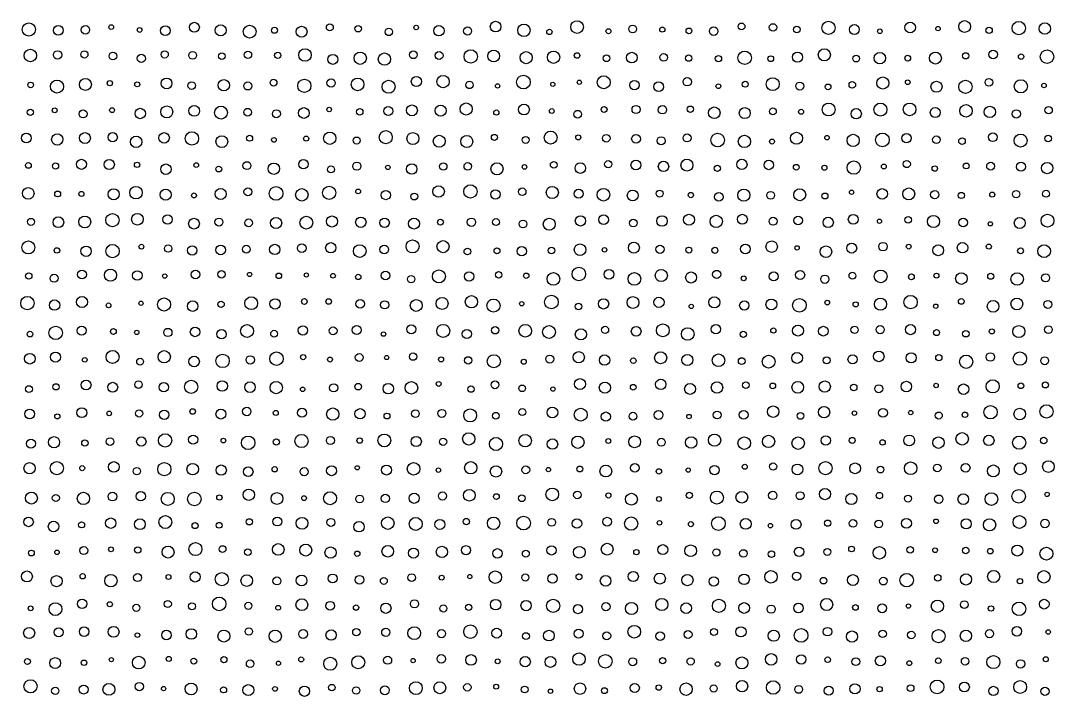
# Model space of a CAD drawing. Extents: x -295 to 305, y -195 to 205.
# Drawn here: x 5.4 to 80.6, y 55.5 to 104.6 of the extents above; entities that cross this region are included whole.
import ezdxf

# ---------------------------------------------------------------- set-up
doc = ezdxf.new("R2010")
doc.units = 0

msp = doc.modelspace()

# ---------------------------------------------------------------- linework, layer by layer
at = {"layer": 'VIA'}
for centre, radius in [((18.0514, 104.1381), 0.3629), ((39.9611, 104.188), 0.388), ((45.8877, 104.1537), 0.4607), ((64.1723, 104.1015), 0.482), ((70.1043, 104.1227), 0.3885), ((74.0687, 104.1935), 0.4288), ((78.008, 104.0796), 0.4892), ((6.0128, 103.9767), 0.4771), ((8.1566, 103.9156), 0.3572), ((10.125, 103.9589), 0.3077), ((12.004, 104.155), 0.172), ((14.0663, 103.9438), 0.1714), ((15.9407, 103.8966), 0.3485), ((19.9607, 103.9172), 0.4013), ((22.0675, 103.8275), 0.4668), ((23.8778, 103.9249), 0.2192), ((25.8475, 103.8181), 0.3942), ((27.9023, 104.1358), 0.2514), ((29.9611, 104.0374), 0.2379), ((32.1913, 103.8052), 0.2725), ((34.1806, 104.128), 0.1674), ((35.8393, 103.893), 0.3776), ((37.9191, 103.8703), 0.2924), ((42.0174, 103.9197), 0.4525), ((43.8696, 103.8009), 0.1953), ((48.1661, 103.8533), 0.1806), ((49.9217, 104.0164), 0.2816), ((52.0838, 103.972), 0.1862), ((54.019, 103.8786), 0.208), ((55.8186, 103.8626), 0.3126), ((57.844, 104.1987), 0.2496), ((60.1343, 104.1324), 0.2687), ((61.8699, 103.9814), 0.2433), ((66.0487, 103.9779), 0.3615), ((67.9007, 103.8531), 0.1669), ((72.1302, 104.0457), 0.1605), ((75.85, 103.9195), 0.2317), ((79.9047, 104.0473), 0.4155), ((6.1226, 102.0884), 0.4508), ((8.1007, 102.1318), 0.3069), ((10.0524, 102.1659), 0.2609), ((12.1244, 102.0501), 0.2767), ((15.8925, 102.1684), 0.2631), ((17.9224, 102.0981), 0.28), ((20.0435, 102.0415), 0.2429), ((21.9478, 102.1348), 0.2668), ((24.1168, 102.0971), 0.2271), ((26.0977, 102.1245), 0.45), ((30.113, 101.8872), 0.4447), ((31.8725, 101.827), 0.4482), ((33.9805, 102.142), 0.283), ((35.8464, 102.0892), 0.2871), ((38.1459, 102.0194), 0.4853), ((39.8149, 102.0493), 0.4246), ((42.1837, 101.9335), 0.4409), ((44.1714, 101.9588), 0.449), ((45.8851, 102.0908), 0.2027), ((49.8707, 101.9349), 0.387), ((58.0728, 101.9216), 0.4896), ((61.9152, 101.9678), 0.3742), ((63.8674, 102.1321), 0.4426), ((67.8979, 101.896), 0.4174), ((71.9423, 101.9023), 0.4348), ((74.1381, 102.0634), 0.2284), ((76.1441, 102.1625), 0.3075), ((80.0599, 102.0001), 0.4893), ((14.1956, 101.8772), 0.3021), ((28.1178, 101.8077), 0.3642), ((48.0213, 101.8863), 0.2456), ((52.1847, 101.944), 0.2771), ((53.9946, 101.8958), 0.2307), ((56.1661, 101.8609), 0.23), ((59.97, 101.8556), 0.2091), ((66.1806, 101.861), 0.2458), ((69.9326, 101.892), 0.2082), ((78.1742, 102.0028), 0.1992), ((6.1422, 99.9476), 0.2035), ((8.0595, 99.8268), 0.4751), ((10.1234, 99.9845), 0.4389), ((11.9006, 100.0749), 0.1956), ((13.8956, 99.9873), 0.1813), ((16.0271, 100.0549), 0.3954), ((17.8608, 99.8956), 0.2753), ((20.193, 99.9263), 0.4105), ((21.9347, 99.8738), 0.2957), ((23.8116, 100.111), 0.2468), ((26.0486, 99.8775), 0.4835), ((27.9963, 100.0843), 0.3037), ((29.9177, 99.9851), 0.4606), ((32.1764, 99.811), 0.4704), ((34.1981, 100.1916), 0.3689), ((36.1361, 100.1875), 0.4496), ((38.0608, 99.9448), 0.2697), ((40.1031, 99.8715), 0.1557), ((41.9823, 100.1514), 0.4971), ((44.1157, 99.9903), 0.1512), ((46.0447, 100.1429), 0.1546), ((47.8205, 100.1365), 0.4726), ((50.0578, 99.9334), 0.3405), ((51.8159, 99.8162), 0.3526), ((53.8937, 100.1777), 0.3055), ((56.1608, 99.8528), 0.1749), ((58.1148, 99.9945), 0.2144), ((60.1135, 100.0025), 0.4718), ((62.0816, 99.8652), 0.2929), ((64.139, 99.8016), 0.2087), ((65.9007, 99.949), 0.2404), ((68.1232, 100.0842), 0.4411), ((69.9318, 100.1419), 0.1662), ((72.022, 99.8107), 0.4022), ((74.1254, 99.807), 0.4817), ((75.832, 100.1354), 0.2787), ((78.158, 99.8449), 0.4801), ((79.8402, 99.9022), 0.1644), ((33.8716, 98.0918), 0.3953), ((35.9618, 98.0778), 0.4042), ((37.8152, 98.1956), 0.4442), ((42.0167, 98.1574), 0.3948), ((64.1821, 98.1592), 0.4707), ((67.9493, 98.1488), 0.4724), ((70.0664, 98.1659), 0.4649), ((74.1705, 98.0623), 0.4555), ((6.1248, 97.9549), 0.2284), ((7.8914, 98.0994), 0.1743), ((9.9564, 97.8398), 0.2943), ((12.0637, 98.1051), 0.1767), ((14.1133, 97.8677), 0.3785), ((16.0449, 97.9866), 0.4359), ((18.0376, 98.0575), 0.3926), ((19.987, 97.9319), 0.4717), ((21.9236, 97.9621), 0.2807), ((24.0128, 97.8456), 0.2902), ((26.0111, 97.9032), 0.3922), ((27.8531, 98.1555), 0.1637), ((30.077, 97.9865), 0.2346), ((32.1517, 98.0494), 0.3232), ((40.0122, 97.9375), 0.1861), ((44.042, 98.0469), 0.1751), ((45.9244, 97.8178), 0.2784), ((47.849, 98.1568), 0.2117), ((50.1746, 98.1565), 0.2965), ((52.0873, 98.1395), 0.3044), ((54.1178, 98.18), 0.2299), ((55.86, 97.9218), 0.4204), ((58.0819, 97.8962), 0.4005), ((60.1258, 98.0212), 0.2491), ((62.1746, 97.9913), 0.1838), ((66.1859, 97.8526), 0.3742), ((71.9345, 97.9368), 0.3635), ((75.9042, 97.981), 0.4158), ((77.828, 97.8428), 0.3032), ((80.1796, 98.1054), 0.2665), ((5.8303, 96.0845), 0.3519), ((8.0811, 95.9811), 0.4142), ((10.0912, 96.0806), 0.3977), ((12.1145, 96.1416), 0.3335), ((15.8518, 96.094), 0.3825), ((17.8733, 96.0538), 0.4888), ((20.0481, 95.8234), 0.4293), ((22.0691, 96.0676), 0.2166), ((26.1824, 96.0438), 0.1845), ((27.9006, 96.0633), 0.4474), ((31.9688, 96.1412), 0.4781), ((33.944, 96.0439), 0.4387), ((35.863, 95.8458), 0.4347), ((37.8608, 95.8314), 0.4379), ((39.8747, 96.1245), 0.2258), ((43.9624, 96.116), 0.4724), ((45.9742, 96.1296), 0.1837), ((48.0057, 96.0639), 0.2729), ((50.1706, 96.0212), 0.3173), ((53.8844, 96.0907), 0.2928), ((56.1082, 95.9349), 0.4972), ((58.0499, 95.8371), 0.4483), ((61.8431, 96.0622), 0.4364), ((64.0588, 96.1097), 0.162), ((65.9628, 95.9118), 0.4453), ((68.0876, 95.9496), 0.4992), ((69.8406, 96.0724), 0.3389), ((72.0138, 95.9608), 0.2726), ((76.114, 96.1365), 0.3137), ((78.14, 95.8994), 0.4729), ((80.1497, 96.0483), 0.2439), ((13.8161, 95.8054), 0.4185), ((23.837, 95.9473), 0.1701), ((29.853, 95.9016), 0.2546), ((42.1427, 95.9448), 0.2562), ((51.9993, 95.8815), 0.294), ((60.0627, 95.8242), 0.1795), ((73.8792, 95.8622), 0.2404), ((5.9795, 94.0916), 0.2073), ((7.9507, 94.0512), 0.2235), ((9.8353, 94.1692), 0.3662), ((11.8639, 94.1539), 0.3695), ((13.8832, 94.1321), 0.1933), ((15.982, 93.8159), 0.3829), ((18.1883, 94.1136), 0.1709), ((19.8263, 93.8246), 0.2119), ((21.8733, 94.0754), 0.2868), ((23.8291, 93.8524), 0.4137), ((25.9821, 94.1754), 0.3376), ((27.9851, 93.8013), 0.252), ((29.8633, 94.0397), 0.2976), ((32.1228, 93.9458), 0.1607), ((33.8595, 93.8296), 0.3785), ((36.1552, 94.0066), 0.2674), ((37.9354, 94.019), 0.2732), ((40.0589, 93.842), 0.4444), ((42.0559, 93.9816), 0.1665), ((44.1878, 94.1349), 0.2459), ((46.1218, 93.8982), 0.3843), ((48.1505, 94.1763), 0.2617), ((50.1615, 94.1169), 0.3582), ((52.168, 94.0206), 0.3767), ((53.8726, 94.1096), 0.4331), ((56.0854, 93.8782), 0.2236), ((57.8696, 94.1682), 0.3725), ((59.8248, 94.1213), 0.3429), ((61.8236, 93.955), 0.2073), ((63.8726, 93.922), 0.1837), ((66.007, 93.9285), 0.4832), ((68.1945, 94.0111), 0.1765), ((69.8599, 94.1909), 0.264), ((71.8988, 93.8646), 0.1987), ((74.1868, 94.0503), 0.2128), ((75.9608, 94.0361), 0.2882), ((78.1692, 93.9975), 0.3352), ((80.0693, 93.8939), 0.4119), ((5.9675, 92.0543), 0.4235), ((13.8025, 92.112), 0.4531), ((23.9884, 92.0514), 0.4991), ((27.8567, 92.0905), 0.4811), ((35.8115, 92.191), 0.4191), ((38.1248, 92.1939), 0.4861), ((44.0803, 92.122), 0.4412), ((8.1085, 92.015), 0.2136), ((9.8351, 92.015), 0.1824), ((12.1837, 91.9944), 0.404), ((15.9614, 91.9591), 0.4018), ((18.0237, 91.9058), 0.1802), ((19.9601, 92.014), 0.4008), ((21.9431, 92.166), 0.2865), ((25.8673, 91.9492), 0.4576), ((29.9609, 92.1966), 0.1746), ((31.9734, 91.9323), 0.3355), ((34.0438, 91.8261), 0.2497), ((39.9473, 91.9805), 0.3371), ((41.8933, 92.1791), 0.2733), ((45.9979, 92.0292), 0.3256), ((47.8035, 91.9543), 0.459), ((49.9291, 91.9052), 0.3934), ((51.8824, 92.0362), 0.2514), ((54.1619, 91.9322), 0.1909), ((56.1956, 91.8098), 0.3124), ((58.0148, 91.9221), 0.4433), ((59.9657, 91.9152), 0.284), ((62.0772, 91.9564), 0.4372), ((63.9096, 91.8641), 0.2173), ((65.8518, 92.1399), 0.1597), ((68.0775, 92.0183), 0.3828), ((70.0051, 92.0115), 0.4358), ((71.8955, 91.9664), 0.2991), ((73.825, 91.9021), 0.2243), ((76.0775, 91.9658), 0.1833), ((77.8183, 92), 0.2705), ((79.9903, 92.0286), 0.2528), ((6.1667, 89.9789), 0.2601), ((8.1599, 89.9544), 0.3909), ((10.0834, 89.9752), 0.4345), ((12.09, 90.1097), 0.482), ((13.9086, 90.1756), 0.4255), ((16.1, 90.1541), 0.3475), ((18.021, 89.852), 0.3917), ((19.833, 89.9658), 0.288), ((23.9923, 89.8991), 0.4087), ((26.1884, 89.923), 0.4658), ((28.0574, 90.0102), 0.4058), ((30.1573, 89.9545), 0.3801), ((31.8855, 89.917), 0.345), ((34.0212, 89.86), 0.4003), ((38.1981, 89.9583), 0.3038), ((39.9887, 89.967), 0.2546), ((43.8652, 89.8115), 0.4359), ((46.1308, 90.0556), 0.3769), ((47.8088, 90.1381), 0.3516), ((52.0608, 90.0472), 0.3792), ((54.0223, 90.1379), 0.3965), ((56.0035, 90.0168), 0.4504), ((57.9045, 90.1725), 0.3623), ((60.1394, 90.029), 0.289), ((61.9641, 90.0825), 0.3068), ((64.1486, 89.9467), 0.3749), ((65.9659, 90.1669), 0.3565), ((69.956, 90.1285), 0.2405), ((71.8108, 90.0062), 0.4425), ((73.9674, 89.9374), 0.3167), ((78.0787, 89.9053), 0.4016), ((80.0956, 90.0749), 0.4678), ((21.9923, 89.9105), 0.2819), ((35.9452, 89.9634), 0.2123), ((41.9544, 89.8281), 0.2827), ((49.9761, 89.8947), 0.2763), ((67.8768, 90.0273), 0.1539), ((75.9382, 89.8402), 0.1565), ((5.9755, 88.119), 0.4724), ((8.0541, 87.902), 0.1997), ((10.1723, 87.842), 0.3809), ((12.0999, 87.8539), 0.4857), ((14.1979, 88.176), 0.1747), ((16.1477, 88.0412), 0.2712), ((17.8979, 87.9044), 0.3425), ((19.9649, 87.9415), 0.3501), ((21.8333, 87.9947), 0.2838), ((23.8914, 87.9735), 0.3765), ((25.8562, 88.0753), 0.3145), ((27.971, 88.1005), 0.3735), ((30.0777, 87.8592), 0.4571), ((31.863, 87.9757), 0.3152), ((33.9176, 88.1945), 0.4695), ((36.1361, 88.1814), 0.4403), ((37.9044, 87.8238), 0.2403), ((40.059, 87.8726), 0.2115), ((41.8637, 87.8481), 0.3417), ((44.0223, 87.8938), 0.2385), ((46.0979, 87.9548), 0.4201), ((47.8774, 87.9489), 0.1691), ((50.0135, 88.1042), 0.3991), ((51.9139, 87.987), 0.2985), ((54.0119, 87.9274), 0.2195), ((55.9045, 87.9105), 0.2209), ((58.1267, 88.0115), 0.3508), ((60.0379, 88.1776), 0.4182), ((61.88, 88.0904), 0.1591), ((63.9855, 87.8109), 0.4214), ((65.8586, 88.0699), 0.3598), ((68.1324, 88.1795), 0.3137), ((70.0025, 88.1811), 0.1731), ((72.1481, 87.9186), 0.3953), ((73.9179, 88.1042), 0.3794), ((75.8287, 88.1809), 0.1836), ((78.1363, 87.874), 0.2111), ((79.8528, 87.8511), 0.4624), ((9.8816, 86.1542), 0.3221), ((11.947, 86.1029), 0.4395), ((18.1346, 86.154), 0.3166), ((35.8343, 86.0195), 0.4735), ((46.0157, 86.1897), 0.492), ((48.1996, 86.1663), 0.3565), ((52.0074, 86.0833), 0.4423), ((56.035, 86.1588), 0.2972), ((62.1052, 86.1237), 0.331), ((67.9639, 86.0115), 0.4637), ((6.0063, 86.0458), 0.2303), ((7.8512, 85.8792), 0.2944), ((13.9062, 86.0826), 0.3487), ((15.8914, 86.0418), 0.1583), ((20.0224, 86.1645), 0.2723), ((22.0652, 86.1552), 0.1546), ((24.1948, 86.0573), 0.2007), ((26.1951, 86.1147), 0.1505), ((28.1326, 86.0669), 0.1699), ((29.9714, 85.9762), 0.1911), ((31.9476, 86.0738), 0.3139), ((33.8163, 85.813), 0.2616), ((38.028, 86.0093), 0.3398), ((40.1764, 86.1298), 0.231), ((42.19, 86.0622), 0.1941), ((44.1638, 85.8296), 0.4637), ((50.0563, 85.834), 0.459), ((54.1753, 85.9351), 0.4015), ((58.0027, 85.8716), 0.1776), ((60.1794, 86.0106), 0.3268), ((63.9018, 85.81), 0.2993), ((65.9084, 86.0652), 0.2462), ((70.1989, 85.9815), 0.2122), ((72.0176, 86.0683), 0.1785), ((73.8317, 85.8577), 0.4204), ((75.9728, 86.0285), 0.2213), ((77.8907, 85.826), 0.4562), ((79.953, 85.9099), 0.2936), ((5.9089, 84.0719), 0.4912), ((7.884, 83.9261), 0.3789), ((9.8818, 84.1517), 0.4007), ((14.1676, 84.0614), 0.1543), ((15.8442, 83.9727), 0.475), ((17.9292, 83.854), 0.3816), ((19.9905, 83.9807), 0.2337), ((22.1856, 84.0634), 0.4667), ((23.9209, 84.0115), 0.3764), ((26.0495, 84.189), 0.2062), ((27.8133, 84.1897), 0.1996), ((30.1079, 84.0151), 0.3147), ((31.8955, 83.949), 0.2972), ((34.1854, 83.8998), 0.4309), ((36.0659, 84.0489), 0.4386), ((38.1997, 84.1699), 0.4473), ((39.806, 83.893), 0.4738), ((44.017, 84.1514), 0.4958), ((47.8086, 84.0129), 0.3728), ((49.9453, 84.1165), 0.4292), ((51.8403, 84.1286), 0.3712), ((55.863, 84.1237), 0.4059), ((58.0446, 83.9002), 0.3382), ((60.0162, 83.976), 0.3943), ((62.0512, 83.9103), 0.4977), ((64.081, 84.1078), 0.17), ((67.9496, 83.991), 0.4427), ((70.1388, 84.1456), 0.4892), ((73.8245, 84.1976), 0.2087), ((76.1405, 83.8373), 0.4263), ((77.8684, 84.013), 0.4295), ((80.1235, 83.9766), 0.2869), ((11.8097, 83.9075), 0.1729), ((41.8588, 84.0248), 0.162), ((45.9899, 83.8196), 0.2438), ((54.1869, 83.8305), 0.1574), ((66.1471, 83.9781), 0.1891), ((71.9692, 83.8458), 0.1598), ((6.0947, 81.8176), 0.2057), ((7.9642, 81.9055), 0.4886), ((9.8511, 82.0704), 0.3248), ((12.1602, 82.0053), 0.212), ((13.8648, 81.9396), 0.1572), ((16.1206, 81.9335), 0.3027), ((18.1023, 81.9753), 0.3457), ((20.029, 81.809), 0.3375), ((21.8846, 82.0456), 0.4703), ((23.8515, 81.8404), 0.2513), ((25.9449, 82.0806), 0.3408), ((28.1426, 82.0587), 0.2839), ((29.8615, 82.1108), 0.3285), ((31.8038, 81.817), 0.162), ((33.8228, 82.1667), 0.3327), ((36.1539, 82.051), 0.4765), ((37.8662, 81.8251), 0.3361), ((39.9231, 82.0918), 0.267), ((42.1166, 82.0564), 0.4607), ((43.8446, 81.9655), 0.4679), ((46.1608, 81.8042), 0.4047), ((47.9231, 82.1274), 0.2571), ((50.1802, 82.0115), 0.3529), ((52.1215, 82.0871), 0.4683), ((53.9319, 81.8236), 0.46), ((55.9787, 82.1693), 0.3383), ((57.9744, 81.8027), 0.2262), ((60.1597, 82.0749), 0.1898), ((61.9514, 82.073), 0.4009), ((63.8004, 82.0307), 0.3542), ((66.0647, 82.131), 0.264), ((67.9283, 82.1418), 0.3001), ((70.132, 82.1418), 0.3679), ((72.0259, 81.93), 0.2205), ((74.1566, 81.8404), 0.2332), ((76.053, 82.0151), 0.1873), ((78.0099, 82.0025), 0.4363), ((80.1635, 82.141), 0.2791), ((7.9529, 80.144), 0.3652), ((12.1031, 80.1523), 0.4747), ((15.8563, 80.1671), 0.4506), ((24.0244, 80.0266), 0.4905), ((33.9578, 80.1768), 0.2683), ((46.0056, 80.1339), 0.4079), ((51.96, 80.0967), 0.4398), ((61.8834, 80.0815), 0.3929), ((67.8242, 80.1965), 0.3852), ((70.186, 80.0906), 0.3671), ((75.9387, 80.1512), 0.3107), ((78.0894, 80.0307), 0.4843), ((6.0822, 80.0271), 0.3886), ((10.0801, 79.9427), 0.168), ((14.1004, 79.8126), 0.2451), ((18.0336, 79.8225), 0.3829), ((20.1026, 79.8653), 0.4892), ((22.1138, 79.9381), 0.3076), ((25.958, 80.1431), 0.1871), ((27.9119, 79.9652), 0.1785), ((30.038, 80.1195), 0.284), ((32.035, 80.1099), 0.1528), ((35.997, 79.9779), 0.1829), ((37.9656, 79.9061), 0.2659), ((39.8294, 79.8404), 0.4782), ((42.0046, 79.806), 0.1847), ((43.8997, 80.0026), 0.2913), ((47.8856, 79.9286), 0.378), ((49.9763, 79.8848), 0.1971), ((53.9078, 79.929), 0.4038), ((56.1682, 79.9144), 0.4557), ((57.855, 79.8566), 0.2435), ((59.8152, 79.812), 0.4689), ((64.0354, 79.9061), 0.2554), ((65.9189, 79.9797), 0.3322), ((72.1936, 80.099), 0.2264), ((74.1804, 79.8072), 0.4813), ((79.8885, 79.8781), 0.2874), ((7.9921, 77.98), 0.2288), ((10.1752, 78.115), 0.3575), ((12.1124, 77.9482), 0.3607), ((13.9892, 78.143), 0.2735), ((15.8263, 77.9503), 0.3446), ((17.8176, 77.9794), 0.4815), ((20.0786, 78.0409), 0.3801), ((22.0973, 77.96), 0.3862), ((24.0017, 77.925), 0.4504), ((28.1865, 77.9096), 0.2998), ((29.9557, 77.993), 0.2381), ((32.1558, 77.847), 0.3777), ((33.833, 77.9066), 0.4596), ((35.8201, 78.1907), 0.1763), ((39.9097, 78.1289), 0.2821), ((46.0952, 78.1777), 0.3979), ((47.9061, 77.9209), 0.4086), ((51.9656, 78.161), 0.3788), ((54.0989, 77.8236), 0.3941), ((56.0581, 77.9355), 0.4178), ((58.1547, 78.0985), 0.2372), ((60.1138, 78.0511), 0.207), ((61.9322, 77.9471), 0.4247), ((63.9003, 77.9989), 0.4068), ((69.8332, 77.9973), 0.3834), ((71.9926, 78.0808), 0.1618), ((73.9888, 77.8092), 0.381), ((76.1112, 78.0121), 0.4799), ((78.1583, 78.0566), 0.2059), ((79.943, 78.1161), 0.2161), ((6.0226, 77.8157), 0.2479), ((25.9258, 77.8002), 0.1637), ((38.1662, 77.8127), 0.231), ((41.8862, 77.8701), 0.24), ((44.1261, 77.8177), 0.1586), ((49.966, 77.9515), 0.2092), ((66.0028, 77.9296), 0.2352), ((67.8223, 77.8393), 0.2863), ((6.0721, 76.0086), 0.3504), ((8.0839, 75.8271), 0.1844), ((9.8655, 76.099), 0.3614), ((11.8573, 76.0483), 0.1665), ((14.0313, 76.0444), 0.2609), ((15.8566, 75.9518), 0.3427), ((17.9275, 76.1891), 0.2016), ((19.9808, 75.9978), 0.3605), ((21.8563, 76.1917), 0.3099), ((23.9724, 76.082), 0.1814), ((25.8735, 76.0938), 0.3237), ((28.1168, 75.9955), 0.4459), ((30.0966, 76.0227), 0.3729), ((32.0596, 75.8544), 0.2144), ((34.1253, 76.0291), 0.281), ((36.0502, 76.046), 0.2895), ((38.1079, 75.8969), 0.4724), ((39.9804, 75.8779), 0.242), ((41.9028, 76.1419), 0.2552), ((44.091, 76.114), 0.3924), ((46.149, 75.955), 0.4721), ((47.9734, 75.816), 0.3338), ((49.9491, 75.8432), 0.2837), ((51.8095, 75.9309), 0.3211), ((54.0238, 75.8185), 0.1592), ((56.0676, 75.9298), 0.2845), ((57.9992, 75.9397), 0.3176), ((60.1436, 76.1762), 0.4172), ((62.1318, 75.8613), 0.2443), ((63.8477, 76.1386), 0.4124), ((66.0493, 76.064), 0.1589), ((68.1324, 76.0828), 0.3166), ((70.1481, 76.1073), 0.1572), ((72.1899, 75.8934), 0.2547), ((74.0909, 75.9463), 0.1996), ((75.9531, 76.1332), 0.4853), ((78.0761, 76.0005), 0.4181), ((80.0234, 76.1915), 0.4838), ((15.9249, 74.0833), 0.4854), ((17.961, 74.14), 0.3324), ((25.8393, 74.0388), 0.4817), ((31.8685, 74.0789), 0.4645), ((38.0015, 74.1934), 0.4477), ((42.1083, 74.066), 0.4512), ((55.8827, 74.0976), 0.4465), ((59.808, 74.0071), 0.4503), ((70.0363, 74.0782), 0.3966), ((73.8901, 74.1974), 0.4499), ((75.8312, 74.0787), 0.3783), ((6.1606, 73.8495), 0.3246), ((7.846, 73.9511), 0.4064), ((10.0866, 73.8967), 0.2299), ((11.9152, 73.9962), 0.277), ((14.1937, 73.9936), 0.3407), ((20.1587, 74.0664), 0.1713), ((21.9622, 73.9073), 0.4953), ((24.0057, 73.9707), 0.2282), ((27.9468, 74.0737), 0.2955), ((30.0722, 74.0719), 0.2004), ((34.1875, 74.0025), 0.3728), ((36.1399, 73.9815), 0.2598), ((39.9892, 73.8209), 0.476), ((44.0932, 73.8167), 0.3793), ((45.9423, 73.9515), 0.4502), ((48.1574, 74.036), 0.1769), ((50.0678, 73.9776), 0.4318), ((52.0119, 73.95), 0.2876), ((54.1848, 73.9289), 0.4187), ((58.0421, 73.8772), 0.4559), ((61.9642, 73.8815), 0.456), ((63.9725, 74.0765), 0.3418), ((65.8924, 74.0849), 0.2192), ((68.0988, 73.935), 0.1991), ((72.1712, 73.9215), 0.4164), ((78.0368, 73.9166), 0.4758), ((79.8204, 74.072), 0.2343), ((6.0682, 72.0573), 0.41), ((8.0456, 72.0625), 0.4786), ((9.8913, 72.0634), 0.1829), ((12.1913, 72.1514), 0.3841), ((15.8652, 71.988), 0.4817), ((17.9311, 71.9936), 0.4204), ((20.0041, 71.9239), 0.3715), ((23.8904, 71.9816), 0.1908), ((28.0238, 71.8755), 0.3596), ((29.8967, 72.0892), 0.1524), ((32.0243, 71.9254), 0.3634), ((33.9912, 72.0151), 0.4575), ((38.1465, 72.089), 0.4465), ((39.9873, 71.8273), 0.4144), ((42.1528, 71.9379), 0.2834), ((46.0831, 72.0022), 0.2145), ((47.974, 71.8536), 0.4331), ((50.0793, 72.0902), 0.3181), ((55.8783, 71.9263), 0.3408), ((58.0753, 72.162), 0.1824), ((60.138, 72.1779), 0.2631), ((61.9106, 71.9728), 0.3898), ((63.9555, 72.0606), 0.4786), ((66.1041, 72.05), 0.3918), ((67.9519, 71.9565), 0.2455), ((70.1443, 72.0558), 0.4596), ((72.0758, 72.0808), 0.28), ((74.1434, 72.0922), 0.3166), ((76.1574, 71.8623), 0.432), ((78.1174, 72.0226), 0.4374), ((80.1659, 72.1787), 0.4268), ((13.8656, 71.843), 0.2622), ((21.9666, 71.8041), 0.3497), ((26.0322, 71.8068), 0.2951), ((35.8008, 71.9163), 0.16), ((43.8003, 71.9588), 0.1553), ((51.8347, 71.8265), 0.1972), ((53.9668, 71.9238), 0.1533), ((6.1952, 69.8884), 0.4374), ((7.9749, 69.8936), 0.2568), ((9.9776, 69.8624), 0.4452), ((12.0934, 69.9978), 0.323), ((14.1479, 70.0228), 0.3413), ((16.1144, 69.8243), 0.4757), ((18.0493, 69.8165), 0.4915), ((19.8696, 69.9275), 0.1957), ((22.0078, 70.1312), 0.4116), ((24.0587, 69.856), 0.4322), ((26.0278, 69.8792), 0.1719), ((27.9163, 69.8712), 0.4725), ((30.0686, 69.8199), 0.2831), ((31.9413, 69.857), 0.3032), ((34.0379, 69.8701), 0.3676), ((36.0925, 70.039), 0.2948), ((38.0478, 70.0892), 0.4226), ((40.0172, 69.9926), 0.2069), ((41.8711, 69.8706), 0.2418), ((44.0768, 70.1547), 0.4574), ((45.9106, 70.1179), 0.2774), ((48.1606, 70.0771), 0.1874), ((49.835, 69.8043), 0.4309), ((51.8361, 69.8166), 0.1764), ((54.0472, 70.0818), 0.2229), ((56.0547, 69.9235), 0.4749), ((57.8672, 69.9506), 0.4262), ((60.1187, 70.0789), 0.3028), ((62.1034, 70.0567), 0.2849), ((63.9118, 70.1769), 0.4064), ((65.8271, 69.8144), 0.4075), ((67.8691, 70.0647), 0.2377), ((69.956, 69.8486), 0.2481), ((72.1865, 69.8035), 0.3066), ((73.9732, 69.8094), 0.3877), ((76.0162, 69.8141), 0.4575), ((78.0043, 70.0108), 0.4906), ((80.0707, 70.1563), 0.1582), ((5.9936, 68.1526), 0.3468), ((11.9675, 68.0633), 0.3787), ((15.9405, 68.1396), 0.4674), ((24.0862, 68.1757), 0.3204), ((25.8825, 68.0543), 0.4299), ((32.118, 68.0609), 0.4584), ((34.1503, 68.004), 0.4715), ((39.8134, 68.0507), 0.451), ((41.9941, 68.0638), 0.5), ((48.0674, 68.1693), 0.3163), ((49.8143, 68.0285), 0.4821), ((56.1648, 68.0326), 0.4949), ((69.8394, 68.0479), 0.3614), ((78.0548, 68.1426), 0.4662), ((7.8109, 67.8181), 0.3857), ((9.8473, 67.9387), 0.2224), ((14.0901, 67.9815), 0.3909), ((18.1014, 67.8842), 0.2173), ((19.8517, 67.9065), 0.2115), ((22.0475, 68.1572), 0.2273), ((27.9791, 68.1113), 0.2896), ((30.025, 67.8003), 0.3799), ((35.9042, 67.9684), 0.3613), ((37.8301, 68.1709), 0.236), ((44.0324, 68.1205), 0.2796), ((45.8769, 68.0304), 0.3432), ((51.8758, 68.0849), 0.1658), ((54.1614, 67.9864), 0.1863), ((58.1463, 68.0084), 0.3962), ((59.9432, 67.8776), 0.161), ((61.8134, 67.9692), 0.3568), ((64.1128, 68.0611), 0.227), ((65.9546, 68.0417), 0.2764), ((67.8226, 68), 0.2777), ((71.993, 68.1991), 0.1647), ((74.1774, 68.011), 0.3696), ((75.8838, 67.9361), 0.4442), ((79.9141, 68.0352), 0.3115), ((10.0079, 66.0682), 0.2919), ((11.9909, 66.1577), 0.1738), ((13.9356, 66.106), 0.2291), ((16.1334, 65.9609), 0.4361), ((18.1285, 66.1728), 0.4731), ((20.1023, 66.1776), 0.2453), ((21.9411, 65.956), 0.2435), ((24.1493, 66.1456), 0.4247), ((26.1469, 66.1045), 0.4366), ((27.9546, 65.9217), 0.4101), ((32.1173, 66.0158), 0.4233), ((33.9854, 65.8802), 0.3631), ((36.054, 65.9663), 0.413), ((37.8077, 66.0941), 0.3309), ((40.094, 65.8594), 0.3472), ((44.031, 66.0802), 0.3373), ((46.0475, 65.9456), 0.4273), ((48.072, 66.1662), 0.4286), ((52.115, 66.1358), 0.3632), ((54.1423, 66.0514), 0.4275), ((56.0132, 65.9246), 0.2613), ((62.0247, 65.9783), 0.3411), ((64.0839, 65.9706), 0.2534), ((65.8448, 66.1826), 0.2087), ((67.8662, 65.8978), 0.4532), ((70.1031, 66.1218), 0.2382), ((71.9227, 66.0936), 0.1731), ((74.147, 66.0712), 0.2355), ((75.9314, 66.0204), 0.2018), ((77.9041, 66.0707), 0.3992), ((80.0165, 65.8414), 0.4697), ((6.1983, 65.8879), 0.2103), ((8.0573, 65.9385), 0.1653), ((29.8965, 65.838), 0.1952), ((42.1563, 65.8364), 0.253), ((50.1977, 65.9499), 0.1934), ((57.9807, 65.8562), 0.2746), ((60.0164, 65.8047), 0.236), ((5.8732, 64.1822), 0.3989), ((8.0269, 63.8416), 0.4069), ((9.9248, 64.1968), 0.1924), ((11.9797, 63.8768), 0.4495), ((13.922, 64.1055), 0.2922), ((16.1673, 64.1466), 0.1776), ((18.1074, 64.1484), 0.3687), ((20.0452, 63.9906), 0.4796), ((21.8598, 63.8821), 0.4213), ((24.0544, 63.8594), 0.289), ((25.8461, 63.8916), 0.3941), ((28.1097, 64.0393), 0.3226), ((30.0549, 63.9437), 0.3183), ((31.8315, 63.8623), 0.2523), ((33.8505, 64.1041), 0.2801), ((36.037, 64.099), 0.1782), ((38.0831, 64.1734), 0.1526), ((39.9355, 64.1299), 0.4543), ((42.1214, 64.1065), 0.2572), ((44.1018, 64.0332), 0.3401), ((46.0228, 64.151), 0.2127), ((47.9606, 63.8634), 0.3872), ((49.9722, 64.1771), 0.3671), ((51.9, 64.0307), 0.4029), ((53.9052, 63.9233), 0.412), ((55.8251, 63.8236), 0.3418), ((58.0317, 63.9726), 0.3851), ((59.9851, 64.1575), 0.4563), ((61.8545, 64.199), 0.2999), ((63.8061, 63.8765), 0.2386), ((65.9455, 63.9214), 0.3963), ((68.1607, 63.8423), 0.2788), ((69.8524, 63.9128), 0.494), ((72.114, 64.083), 0.2334), ((74.1679, 63.9654), 0.4044), ((76.1832, 64.1817), 0.4425), ((78.0931, 63.8394), 0.1948), ((79.8341, 64.154), 0.4517), ((9.8878, 62.1984), 0.3432), ((16.1179, 62.1829), 0.2588), ((19.8537, 62.1874), 0.4936), ((25.8692, 62.1272), 0.4277), ((34.0605, 62.1932), 0.2945), ((39.9634, 62.1319), 0.3806), ((42.178, 62.0639), 0.378), ((44.141, 62.0451), 0.4825), ((52.0494, 62.1428), 0.4428), ((56.1986, 62.0454), 0.475), ((64.0348, 62.1384), 0.4405), ((72.0915, 62.0159), 0.4462), ((74.045, 62.1353), 0.28), ((79.8569, 62.168), 0.3543), ((6.1437, 61.8646), 0.1722), ((7.9484, 61.8058), 0.4646), ((11.8972, 62.1592), 0.1873), ((13.8283, 61.8982), 0.2584), ((17.8747, 62.0103), 0.2557), ((21.9744, 62.0397), 0.2615), ((24.1421, 61.9045), 0.1748), ((27.9298, 62.0557), 0.3143), ((29.8117, 61.9176), 0.1946), ((31.9815, 61.8724), 0.3735), ((36.162, 61.8528), 0.2564), ((37.9999, 61.9313), 0.2263), ((45.9484, 61.8072), 0.3318), ((47.9799, 61.9839), 0.3017), ((49.8446, 61.8515), 0.4402), ((53.8196, 61.8736), 0.3898), ((58.0365, 61.8887), 0.392), ((60.0023, 61.8066), 0.2965), ((61.9891, 61.8868), 0.3489), ((66.1301, 61.9279), 0.2052), ((68.0719, 61.8701), 0.3244), ((69.9776, 62.025), 0.1566), ((75.9889, 61.852), 0.1968), ((78.0286, 61.8287), 0.4912), ((6.0363, 60.0698), 0.4023), ((8.1794, 60.1211), 0.3348), ((10.0302, 60.167), 0.3444), ((12.1768, 60.1547), 0.3978), ((16.0195, 59.9231), 0.3461), ((17.8293, 59.9965), 0.3821), ((20.1941, 59.8441), 0.435), ((22.0152, 60.1741), 0.267), ((23.9301, 59.8342), 0.4478), ((25.9585, 59.9933), 0.3212), ((27.996, 59.9233), 0.378), ((29.8309, 60.1297), 0.2665), ((31.9695, 60.118), 0.2973), ((34.0376, 60.0578), 0.4652), ((36.0252, 60.0223), 0.297), ((38.1263, 60.1649), 0.4891), ((40.0301, 60.0586), 0.3582), ((43.8364, 59.8784), 0.3901), ((45.9934, 60.0225), 0.3243), ((48.0377, 59.8625), 0.2893), ((50.0413, 60.1604), 0.4611), ((51.9343, 59.8461), 0.3139), ((53.9555, 59.9593), 0.2863), ((55.8376, 60.1424), 0.2565), ((57.8017, 60.1565), 0.3736), ((60.1873, 59.8708), 0.4076), ((62.1759, 59.8964), 0.5), ((64.1022, 60.166), 0.3132), ((65.8747, 59.8093), 0.406), ((68.1096, 60.0053), 0.27), ((70.1922, 59.9244), 0.2735), ((72.1777, 59.8401), 0.4766), ((74.1667, 59.8603), 0.4136), ((75.8787, 60.02), 0.3), ((77.8679, 60.191), 0.3456), ((80.1484, 60.1404), 0.1648), ((13.9053, 59.9121), 0.1704), ((42.1669, 59.845), 0.2445), ((5.9128, 57.9942), 0.2145), ((7.9263, 57.8838), 0.3953), ((10.0248, 57.8995), 0.1974), ((12.0145, 58.127), 0.1524), ((14.0052, 57.917), 0.4567), ((16.1881, 58.1796), 0.1844), ((18.0104, 58.0214), 0.2185), ((20.1974, 58.1305), 0.2249), ((22.1025, 57.8343), 0.2722), ((24.1652, 57.8691), 0.1533), ((25.8195, 58.1446), 0.1802), ((27.9341, 57.8352), 0.477), ((29.967, 57.9378), 0.4728), ((32.1039, 58.0882), 0.2952), ((33.9609, 58.0603), 0.1538), ((36.0098, 58.1855), 0.3116), ((38.1716, 58.1063), 0.3881), ((40.1087, 58.0066), 0.1763), ((42.1104, 57.9826), 0.3747), ((43.9504, 57.965), 0.3946), ((46.0239, 58.1707), 0.4509), ((47.9407, 58.0135), 0.4938), ((49.9291, 57.9777), 0.2879), ((52.1067, 58.0542), 0.2304), ((54.1444, 58.0048), 0.2645), ((56.1072, 57.8056), 0.1699), ((57.8684, 57.8886), 0.4365), ((60.0024, 58.1491), 0.4207), ((62.185, 58.1482), 0.3433), ((64.1087, 58.1258), 0.2033), ((66.1556, 57.9806), 0.2854), ((67.9412, 58.0446), 0.3703), ((70.0458, 57.8728), 0.1799), ((72.1512, 58.0518), 0.2035), ((74.1051, 58.009), 0.2754), ((76.1595, 57.9528), 0.478), ((78.1408, 57.8216), 0.305), ((79.9689, 58.1551), 0.1835), ((6.1382, 56.1911), 0.4787), ((11.8342, 55.9681), 0.4299), ((14.0482, 56.1679), 0.3043), ((17.815, 55.9959), 0.4349), ((34.1609, 56.0583), 0.4679), ((35.9033, 56.0867), 0.4315), ((37.9006, 56.1183), 0.2703), ((46.0962, 56.0195), 0.4169), ((50.0782, 56.0688), 0.3343), ((53.8091, 55.9816), 0.4514), ((57.8811, 56.199), 0.4147), ((60.143, 56.1038), 0.4901), ((72.0691, 56.1468), 0.496), ((74.0549, 56.1358), 0.3588), ((78.1085, 56.1389), 0.4659), ((7.9341, 55.8628), 0.2648), ((9.9979, 55.95), 0.3189), ((15.8107, 56.025), 0.1552), ((20.1763, 55.9334), 0.2225), ((21.9711, 55.9178), 0.3991), ((23.9158, 56.0013), 0.1729), ((26.0555, 55.8367), 0.3755), ((28.0486, 56.0963), 0.2366), ((29.8183, 55.887), 0.2597), ((31.9046, 55.9021), 0.3225), ((40.0035, 56.1666), 0.1759), ((42.0722, 55.9588), 0.2438), ((43.9477, 55.8331), 0.1614), ((47.8742, 55.8718), 0.2146), ((51.8282, 56.1009), 0.196), ((55.8144, 56.0316), 0.258), ((61.9956, 55.9655), 0.285), ((64.1902, 55.8681), 0.3264), ((66.0959, 56.0058), 0.3735), ((67.8839, 55.9819), 0.1955), ((70.1418, 56.0568), 0.2449), ((76.1632, 55.8514), 0.3399), ((79.914, 55.8208), 0.2986)]:
    msp.add_circle(centre, radius, dxfattribs=at)

doc.saveas('drawing.dxf')
